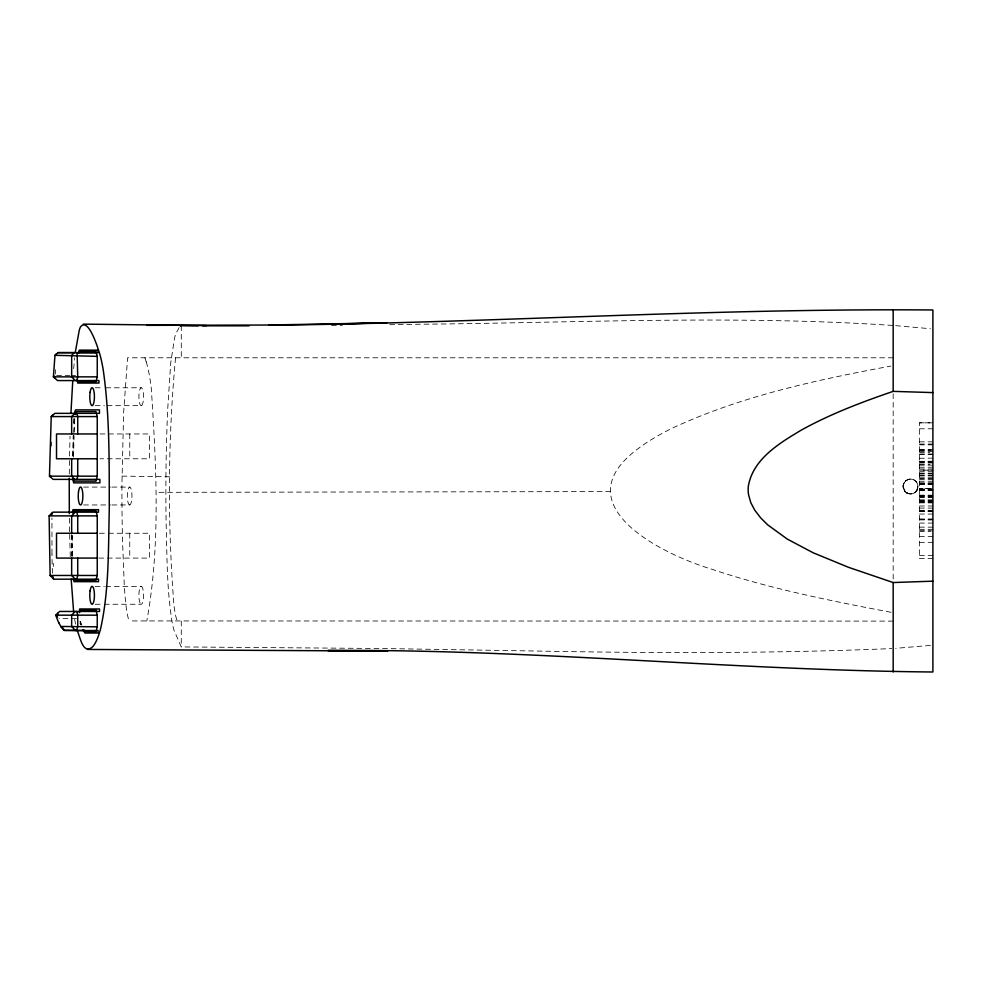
<?xml version="1.0" encoding="UTF-8"?>
<svg xmlns="http://www.w3.org/2000/svg" width="982" height="982" viewBox="0 0 982 982"><rect width="100%" height="100%" fill="white"/><g stroke="black" fill="none" stroke-linecap="round" stroke-linejoin="round"><path stroke-width="0.74" stroke-dasharray="4.91 3.68" d="M71.539 534.601L71.661 556.18M72.177 535.779L72.165 544.224M146.232 361.769A76.891 19.898 90 0 1 151.302 388.528C156.248 465.714 160.753 544.74 146.784 621.115M72.165 536.688L72.165 535.178M893.178 357.792L127.586 357.792L123.622 412.587L121.928 484.347A521.982 135.099 90 0 0 122.554 541.303L124.211 583.664A181.658 47.013 90 0 0 124.542 588.905L124.726 591.471A87.263 22.586 90 0 0 126.261 607.662L126.371 608.263A38.777 10.041 90 0 0 128.973 620.796L129.035 620.673M175.545 357.792C167.897 439.961 167.505 523.062 173.949 605.329A60.909 15.761 90 0 0 174.207 607.306L175.017 612.461A37.512 9.71 -90 0 0 176.502 618.955L177.19 621.115M72.594 456.176L73.196 435.517M73.478 457.133L74.092 435.848M51.555 446.135L51.665 442.035M73.061 455.599L73.662 435.333M74.227 432.068L74.742 418.663M73.748 432.571L74.276 418.737M891.079 612.302C830.588 600.812 769.913 588.734 711.434 569.106C660.42 553.652 563.238 504.699 637.379 449.216A157.942 157.942 0 0 1 650.023 440.464L655.46 437.15A259.788 259.788 0 0 1 672.375 428.14C741.324 396.004 816.472 379.948 890.87 366.065M73.638 423.119L73.834 418.541M903.44 488.68C901.132 482.383 909.283 476.209 914.708 480.333M55.274 374.117L55.581 369.723M73.675 368.68L74.669 357.829M903.145 485.808L904.373 482.358M916.734 490.669L917.974 485.845L915.875 481.303M179.08 327.681L176.134 333.119A38.58 9.98 90 0 0 174.624 337.722L170.745 362.739L167.652 409.875A432.362 111.899 90 0 0 167.21 420.296L166.547 441.213A495.431 128.225 -90 0 0 165.897 483.868L165.872 491.454A538.566 139.395 -90 0 0 166.093 522.007C167.124 556.07 166.645 590.44 172.476 624.11A51.26 13.269 -90 0 0 173.986 630.211L181.277 646.929L382.415 648.513L546.041 651.189C661.242 653.288 776.541 653.386 891.693 648.574M915.764 491.835C912.659 495.088 906.767 494.449 904.373 490.669M930.433 645.395L895.658 648.329M932.9 461.221L919.496 461.344M389.694 324.711L418.786 324.256C576.827 322.783 735.26 314.915 893.178 325.459M331.511 325.41L342.423 325.3M610.608 491.577L155.34 492.338M932.9 558.39L919.496 558.39L919.496 422.825L929.917 422.837M919.496 478.369L932.9 478.32M919.496 450.37L932.9 450.333M56.649 375.37L69.734 375.37M71.195 375.37L75.553 375.37M95.168 387.78L103.147 387.78M105.737 387.78L141.212 387.78M95.168 405.652L104.374 405.652M107.099 405.652L141.212 405.652A8.936 2.308 90 0 0 143.225 392.248A8.936 2.308 90 0 0 139.211 392.248A8.936 2.308 90 0 0 141.212 405.652M919.496 422.825L932.9 422.825M919.496 428.79L932.9 428.79M99.992 433.958L149.522 433.958L149.522 458.778L99.992 458.778M919.496 441.851L932.9 441.851M919.496 444.06L932.9 444.06M919.496 444.834L932.9 444.834M919.496 449.56L932.9 449.56M919.496 450.063L930.666 450.063M919.496 451.622L932.9 451.622M919.496 452.395L929.917 452.395M919.496 454.077L932.9 454.077M919.496 454.298L932.9 454.298M919.496 458.275L932.9 458.14M919.496 461.638L932.9 461.638M919.496 462.252L932.9 462.252M919.496 462.939L932.9 462.939M919.496 464.314L929.917 464.314M919.496 465.149L932.9 465.149M919.496 467.223L932.9 467.223M919.496 468.979L932.9 468.979M919.496 471.704L932.9 471.704M919.496 473.177L932.9 473.177M919.496 473.864L932.9 473.864M919.496 475.227L932.9 475.227M919.496 475.914L932.9 475.914M919.496 477.829L932.9 477.829M919.496 479.535L932.9 479.535M919.496 481.241L932.9 481.241M919.496 482.8L932.9 482.8M919.496 483.647L932.9 483.647M919.496 483.795L932.9 483.795M919.496 484.101L932.9 484.101M919.496 484.372L932.9 484.372M83.605 487.084L110.561 487.084M111.923 487.084L129.649 487.084M929.917 488.385L919.496 488.385L932.9 488.422M919.496 488.987L932.9 488.987M919.496 489.539L932.9 489.539M919.496 489.674L932.9 489.834M919.496 490.141L932.9 490.141M919.496 490.607L932.9 490.607M919.496 495.186L932.9 495.186M919.496 495.566L932.9 495.566M919.496 496.475L932.9 496.475M919.496 496.831L932.9 496.831M919.496 497.555L932.9 497.555M919.496 499.875L932.9 499.875M919.496 500.734L932.9 500.746M919.496 501.139L932.9 501.139M919.496 501.446L932.9 501.446M919.496 502.367L932.9 502.367M83.605 504.957L110.561 504.957M111.923 504.957L129.649 504.957A8.936 2.308 90 0 0 131.649 491.552A8.936 2.308 90 0 0 127.648 491.552A8.936 2.308 90 0 0 129.649 504.957M919.496 505.988L932.9 505.988M919.496 508.087L932.9 508.087M919.496 510.382L932.9 510.382M919.496 511.008L932.9 511.008M919.496 511.462L932.9 511.462M919.496 511.573L929.549 511.573M919.496 514.052L932.9 514.052M919.496 518.962L932.9 518.962M919.496 519.588L932.9 519.588M919.496 519.871L932.9 519.994M919.496 523.062L932.9 523.062M919.496 527.15L932.9 527.15M919.496 529.335L932.9 529.335M919.496 531.164L930.666 531.164M99.415 533.251L107.05 533.251M108.523 533.251L149.522 533.251L149.51 558.083L99.243 558.083M919.496 536.381L932.9 536.381M919.496 542.346L932.9 542.346M919.496 555.407L932.9 555.407M95.168 586.377L104.374 586.377M105.737 586.377L141.212 586.377M95.168 604.261L103.147 604.261M104.374 604.261L141.212 604.261A8.936 2.308 90 0 0 143.225 590.845A8.936 2.308 90 0 0 139.211 590.845A8.936 2.308 90 0 0 141.212 604.261M76.486 618.525L58.981 618.648M893.178 621.115L129.121 620.931M919.496 530.857L932.9 530.881M919.496 502.833L932.9 502.894M121.977 476.098L169.788 476.81M895.658 325.656L930.42 328.725M908.411 493.639L906.398 492.694M905.232 491.724L903.109 486.507M81.764 624.81L80.34 621.287M80.549 624.81L79.972 623.325M144.882 357.792L146.208 361.879M79.861 621.483L80.696 623.717A90.454 23.408 90 0 0 81.261 625.092M75.516 624.122L74.632 619.384M52.562 573.243L52.279 567.854M70.274 556.585L69.685 534.515M52.156 564.331L51.972 554.081M72.3 555.947L72.189 544.151M72.238 556.303L72.177 537.166M51.972 553.958L51.936 517.98M893.178 393.733L893.178 581.307M181.277 325.729L181.277 357.792M181.277 621.115L181.277 646.929M129.759 433.958L129.759 458.778M129.759 533.251L129.759 558.083M69.624 531.765A546.913 141.555 -90 0 1 69.403 517.895M69.292 473.999A449.633 116.367 -90 0 1 69.513 458.79M69.562 456.09A458.533 118.675 -90 0 1 70.066 436.229M53.691 566.491A70.729 11.858 89.6 0 1 53.593 563.337M905.92 480.689L905.343 481.192L906.533 480.247L905.92 480.689M932.9 470.132L919.496 470.132L932.9 470.206M906.828 492.964A7.451 7.451 0 0 0 918.01 486.507A7.451 7.451 0 0 0 906.828 480.063A7.451 7.451 0 0 0 906.828 492.964M916.967 490.251A7.5 7.402 -90 0 0 910.559 479.007A7.5 7.402 -90 0 0 904.152 490.251A7.5 7.402 -90 0 0 916.967 490.251"/><path stroke-width="1.47" d="M72.913 513.095L73.466 510.91L95.954 510.91L97.243 515.881L97.243 575.464L95.954 580.423L74.276 580.423L73.736 578.926M57.582 615.321L57.643 613.296L59.595 611.455L99.526 611.455L99.526 608.975L79.665 608.975L79.296 612.67M70.962 412.722L72.766 380.623M79.665 612.387L79.886 610.215L95.954 610.215L97.243 615.174L97.243 626.823L95.954 631.782L84.501 631.401A90.454 23.408 90 0 1 83.605 629.867M75.221 352.673L79.346 329.866A31.117 8.052 90 0 1 80.536 326.896C88.896 315.885 99.501 353.041 100.569 356.92A88.024 22.782 90 0 1 103.233 369.956C109.861 416.11 109.162 462.915 109.284 509.413C108.241 549.269 109.297 589.752 100.569 628.873A72.938 18.879 90 0 1 92.443 646.991C82.991 655.104 80.156 636.937 77.357 630.972M51.788 514.678L52.844 512.15L98.507 512.15L98.507 509.67L73.024 509.67L72.287 512.53M74.129 414.379L75.528 409.875L99.452 409.875L99.452 413.348L54.906 413.348L51.224 416.577L49.468 476.16L53.151 479.388L99.894 479.388L99.894 482.862L73.687 482.862L72.668 478.627M76.768 380.574L77.725 376.855L77.124 352.636M76.903 479.388L77.725 476.16L77.725 458.778M76.768 579.184L77.725 575.464L77.725 558.083M96.371 352.98L97.243 356.38L97.243 376.855L95.954 381.814L77.909 381.814L77.676 380.66M74.976 413.913L75.688 411.605L95.954 411.605L97.243 416.577L97.243 476.16L95.954 481.119L73.883 481.119L73.319 478.786M76.559 630.542L77.725 626.467L77.725 615.174L76.768 611.455M77.247 380.525L77.75 383.066L98.949 383.066L98.949 380.574L57.57 380.574L53.409 376.855L54.967 355.312L58.073 352.624L96.273 352.636L95.954 351.396L79.382 351.384L78.769 353.103M75.516 414.441L75.847 413.348M78.376 352.661L79.284 350.132L98.077 350.157L98.077 352.636L79.493 352.624M97.243 476.16L49.468 476.16L50.573 475.558M97.243 376.855L53.409 376.855L54.526 376.155M52.562 415.19L51.224 416.577L97.243 416.577M74.779 413.348L71.661 416.577L71.661 433.958M73.159 579.11L74.08 581.663L98.507 581.663L98.507 579.184L53.838 579.184L50.131 575.464L49.112 515.881L52.206 512.678M75.258 512.15L71.661 515.881L71.661 533.251M57.533 616.892L55.814 615.174L57.643 613.296M75.258 611.455L71.661 615.174L71.661 626.467L75.479 630.542M56.477 353.802L54.967 355.312L96.985 356.356M932.9 392.604L893.178 391.364C861.73 402.117 830.465 413.962 801.324 430.079C779.61 443.115 752.948 458.901 748.345 486.176A32.516 32.516 0 0 0 748.554 494.683L750.8 502.649L754.642 510.014L760.669 517.882L767.715 524.867L787.233 539.044L812.949 552.682L848.473 567.301L893.178 582.547L932.9 581.172M268.638 325.251C490.128 322.869 711.349 308.103 932.9 309.981L932.9 671.995C731.062 670.252 529.838 648.857 327.853 650.501L387.743 651.091L87.398 649.446M328.197 324.085L386.761 322.845L267.435 325.03L146.858 325.349M249.121 325.84L202.476 325.815M97.243 433.958L56.514 433.958L56.514 458.778L97.243 458.778M49.112 515.881L97.243 515.881M97.243 533.251L56.514 533.251L56.514 558.083L97.721 558.083M97.243 575.464L50.131 575.464L52.623 576.569M55.814 615.174L97.243 615.174M64.223 630.211L85.029 630.542M64.677 630.542L98.077 630.542L98.077 633.022L84.968 633.022L82.893 629.953M58.073 352.624L74.325 352.636L71.661 355.312L71.661 376.855L75.258 380.574M97.243 626.823L60.798 626.467L58.797 622.735M206.674 325.594L83.31 324.121M198.241 325.803L181.277 325.729A38.887 10.066 90 0 0 180.369 326.294M74.779 479.388L71.661 476.16L71.661 458.778M75.258 579.184L71.661 575.464L71.661 558.083M64.579 630.493L60.798 626.467L64.161 630.149L62.983 628.075M52.721 576.864L53.458 578.889M55.949 615.604L56.035 615.861A78.499 20.094 90 0 0 58.797 622.711M76.903 413.348L77.725 416.577L77.725 433.958M76.768 512.15L77.725 515.881L77.725 533.251M50.156 476.086L50.328 477.043M54.133 376.634L54.28 377.763M73.65 612.216L71.183 579.159M893.178 309.981L893.178 391.364M893.178 582.547L893.178 671.995M69.341 513.66A546.913 141.555 -90 0 1 69.305 509.425L69.231 483.844A449.633 116.367 -90 0 1 69.268 478.209M78.535 491.552A8.936 2.308 90 0 0 80.536 504.957A8.936 2.308 90 0 0 82.549 491.552A8.936 2.308 90 0 0 78.535 491.552M90.099 392.248A8.936 2.308 90 0 0 92.112 405.652A8.936 2.308 90 0 0 94.112 392.248A8.936 2.308 90 0 0 90.099 392.248M90.099 590.845A8.936 2.308 90 0 0 92.112 604.261A8.936 2.308 90 0 0 94.112 590.845A8.936 2.308 90 0 0 90.099 590.845"/></g></svg>
